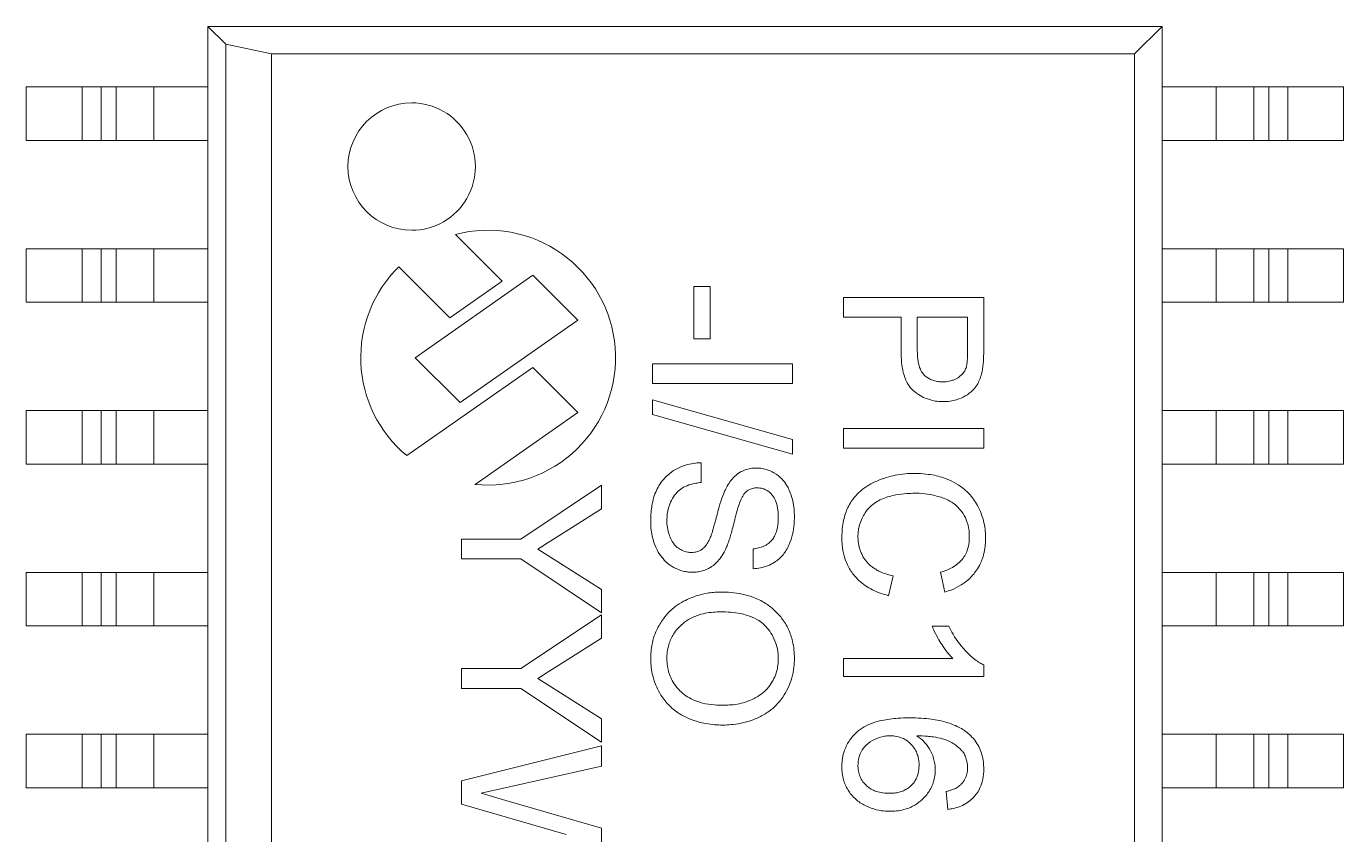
# Model space of a CAD drawing. Header units: millimetres. Extents: x 145 to 1488, y 403 to 626.
# Drawn here: x 958.25 to 968.59, y 508.95 to 515.29 of the extents above; entities that cross this region are included whole.
import ezdxf

# ---------------------------------------------------------------- set-up
doc = ezdxf.new("R2010")
doc.units = ezdxf.units.MM
doc.layers.add('TANGENT EDGES', color=7, linetype='Continuous', lineweight=0)
doc.layers.add('VISIBLE', color=7, linetype='Continuous', lineweight=0)

msp = doc.modelspace()

# ---------------------------------------------------------------- linework, layer by layer
at = {"layer": 'TANGENT EDGES'}
for p, q in [((958.684, 514.395), (958.684, 514.815)), ((958.832, 514.815), (958.832, 514.395)), ((958.949, 514.815), (958.949, 514.395)), ((959.246, 514.815), (959.246, 514.395)), ((967.584, 514.815), (967.584, 514.395)), ((967.881, 514.815), (967.881, 514.395)), ((967.998, 514.395), (967.998, 514.815)), ((968.147, 514.815), (968.147, 514.395)), ((958.684, 513.125), (958.684, 513.545)), ((958.832, 513.545), (958.832, 513.125)), ((958.949, 513.545), (958.949, 513.125)), ((959.246, 513.545), (959.246, 513.125)), ((967.584, 513.545), (967.584, 513.125)), ((967.881, 513.545), (967.881, 513.125)), ((967.998, 513.125), (967.998, 513.545)), ((968.147, 513.545), (968.147, 513.125)), ((958.684, 511.855), (958.684, 512.275)), ((958.832, 512.275), (958.832, 511.855)), ((958.949, 512.275), (958.949, 511.855)), ((959.246, 512.275), (959.246, 511.855)), ((967.584, 512.275), (967.584, 511.855)), ((967.881, 512.275), (967.881, 511.855)), ((967.998, 511.855), (967.998, 512.275)), ((968.147, 512.275), (968.147, 511.855)), ((958.684, 510.585), (958.684, 511.005)), ((958.832, 511.005), (958.832, 510.585)), ((958.949, 511.005), (958.949, 510.585)), ((959.246, 511.005), (959.246, 510.585)), ((967.584, 511.005), (967.584, 510.585)), ((967.881, 511.005), (967.881, 510.585)), ((967.998, 510.585), (967.998, 511.005)), ((968.147, 511.005), (968.147, 510.585)), ((958.684, 509.315), (958.684, 509.735)), ((958.832, 509.735), (958.832, 509.315)), ((958.949, 509.735), (958.949, 509.315)), ((959.246, 509.735), (959.246, 509.315)), ((967.584, 509.735), (967.584, 509.315)), ((967.881, 509.735), (967.881, 509.315)), ((967.998, 509.315), (967.998, 509.735)), ((968.147, 509.735), (968.147, 509.315))]:
    msp.add_line(p, q, dxfattribs=at)
at = {"layer": 'VISIBLE'}
for p, q in [((959.67, 515.29), (959.67, 503.76)), ((959.811, 515.15), (959.67, 515.29)), ((959.67, 515.29), (967.16, 515.29)), ((967.16, 515.29), (966.943, 515.074)), ((967.16, 503.76), (967.16, 515.29)), ((960.17, 515.074), (959.811, 515.15)), ((959.811, 515.15), (959.811, 503.901)), ((966.943, 515.074), (960.17, 515.074)), ((960.17, 515.074), (960.17, 503.977)), ((966.943, 503.977), (966.943, 515.074)), ((958.245, 514.815), (958.245, 514.395)), ((958.684, 514.815), (958.245, 514.815)), ((958.684, 514.815), (958.832, 514.815)), ((958.949, 514.815), (958.832, 514.815)), ((959.246, 514.815), (958.949, 514.815)), ((959.67, 514.815), (959.246, 514.815)), ((967.584, 514.815), (967.16, 514.815)), ((967.881, 514.815), (967.584, 514.815)), ((967.998, 514.815), (967.881, 514.815)), ((967.998, 514.815), (968.147, 514.815)), ((968.585, 514.815), (968.147, 514.815)), ((968.585, 514.815), (968.585, 514.395)), ((958.245, 514.395), (958.684, 514.395)), ((958.832, 514.395), (958.684, 514.395)), ((958.832, 514.395), (958.949, 514.395)), ((958.949, 514.395), (959.246, 514.395)), ((959.246, 514.395), (959.67, 514.395)), ((967.16, 514.395), (967.584, 514.395)), ((967.584, 514.395), (967.881, 514.395)), ((967.881, 514.395), (967.998, 514.395)), ((968.147, 514.395), (967.998, 514.395)), ((968.147, 514.395), (968.585, 514.395)), ((961.614, 513.657), (961.98, 513.291)), ((958.245, 513.545), (958.245, 513.125)), ((958.684, 513.545), (958.245, 513.545)), ((958.684, 513.545), (958.832, 513.545)), ((958.949, 513.545), (958.832, 513.545)), ((959.246, 513.545), (958.949, 513.545)), ((959.67, 513.545), (959.246, 513.545)), ((967.584, 513.545), (967.16, 513.545)), ((967.881, 513.545), (967.584, 513.545)), ((967.998, 513.545), (967.881, 513.545)), ((967.998, 513.545), (968.147, 513.545)), ((968.585, 513.545), (968.147, 513.545)), ((968.585, 513.545), (968.585, 513.125)), ((961.57, 513.004), (961.17, 513.404)), ((961.296, 512.69), (962.22, 513.338)), ((961.98, 513.291), (961.57, 513.004)), ((962.22, 513.338), (962.574, 512.984)), ((963.612, 513.248), (963.485, 513.248)), ((963.485, 513.248), (963.485, 512.839)), ((963.612, 513.248), (963.612, 512.839)), ((958.245, 513.125), (958.684, 513.125)), ((958.832, 513.125), (958.684, 513.125)), ((958.832, 513.125), (958.949, 513.125)), ((958.949, 513.125), (959.246, 513.125)), ((959.246, 513.125), (959.67, 513.125)), ((964.66, 513.163), (964.66, 513.008)), ((965.76, 513.163), (964.66, 513.163)), ((965.76, 512.759), (965.76, 513.163)), ((967.16, 513.125), (967.584, 513.125)), ((967.584, 513.125), (967.881, 513.125)), ((967.881, 513.125), (967.998, 513.125)), ((968.147, 513.125), (967.998, 513.125)), ((968.147, 513.125), (968.585, 513.125)), ((962.574, 512.984), (961.65, 512.337)), ((965.112, 513.008), (964.66, 513.008)), ((965.112, 513.008), (965.112, 512.739)), ((965.238, 512.743), (965.238, 513.008)), ((965.238, 513.008), (965.633, 513.008)), ((965.633, 513.008), (965.633, 512.746)), ((963.485, 512.839), (963.612, 512.839)), ((961.65, 512.337), (961.296, 512.69)), ((961.231, 511.922), (962.22, 512.614)), ((962.22, 512.614), (962.574, 512.261)), ((964.26, 512.642), (963.16, 512.642)), ((963.16, 512.642), (963.16, 512.487)), ((964.26, 512.642), (964.26, 512.487)), ((963.16, 512.487), (964.26, 512.487)), ((963.16, 512.36), (963.16, 512.243)), ((964.26, 512.049), (963.16, 512.36)), ((958.684, 512.275), (958.245, 512.275)), ((958.245, 512.275), (958.245, 511.855)), ((958.684, 512.275), (958.832, 512.275)), ((958.949, 512.275), (958.832, 512.275)), ((959.246, 512.275), (958.949, 512.275)), ((959.67, 512.275), (959.246, 512.275)), ((962.574, 512.261), (961.767, 511.696)), ((967.584, 512.275), (967.16, 512.275)), ((967.881, 512.275), (967.584, 512.275)), ((967.998, 512.275), (967.881, 512.275)), ((967.998, 512.275), (968.147, 512.275)), ((968.585, 512.275), (968.147, 512.275)), ((968.585, 512.275), (968.585, 511.855)), ((963.16, 512.243), (964.26, 511.933)), ((964.26, 512.049), (964.26, 511.933)), ((964.66, 512.134), (964.66, 511.979)), ((965.76, 512.134), (964.66, 512.134)), ((965.76, 512.134), (965.76, 511.979)), ((964.66, 511.979), (965.76, 511.979)), ((958.245, 511.855), (958.684, 511.855)), ((958.832, 511.855), (958.684, 511.855)), ((958.832, 511.855), (958.949, 511.855)), ((958.949, 511.855), (959.246, 511.855)), ((959.246, 511.855), (959.67, 511.855)), ((963.541, 511.711), (963.541, 511.866)), ((967.16, 511.855), (967.584, 511.855)), ((967.584, 511.855), (967.881, 511.855)), ((967.881, 511.855), (967.998, 511.855)), ((968.147, 511.855), (967.998, 511.855)), ((968.147, 511.855), (968.585, 511.855)), ((962.76, 511.689), (962.126, 511.266)), ((962.76, 511.505), (962.76, 511.689)), ((962.424, 511.292), (962.76, 511.505)), ((961.66, 511.266), (961.66, 511.111)), ((962.126, 511.266), (961.66, 511.266)), ((962.126, 511.111), (961.66, 511.111)), ((962.126, 511.111), (962.76, 510.688)), ((962.437, 511.076), (962.26, 511.188)), ((963.95, 511.189), (963.95, 511.034)), ((958.245, 511.005), (958.245, 510.585)), ((958.684, 511.005), (958.245, 511.005)), ((958.684, 511.005), (958.832, 511.005)), ((958.949, 511.005), (958.832, 511.005)), ((959.246, 511.005), (958.949, 511.005)), ((959.67, 511.005), (959.246, 511.005)), ((962.76, 510.871), (962.437, 511.076)), ((965.421, 511.006), (965.455, 510.851)), ((965.692, 511.005), (965.692, 511.005)), ((967.584, 511.005), (967.16, 511.005)), ((967.881, 511.005), (967.584, 511.005)), ((967.998, 511.005), (967.881, 511.005)), ((967.998, 511.005), (968.147, 511.005)), ((968.585, 511.005), (968.147, 511.005)), ((968.585, 511.005), (968.585, 510.585)), ((965.012, 510.822), (965.049, 510.978)), ((962.76, 510.688), (962.76, 510.871)), ((962.76, 510.673), (962.126, 510.25)), ((962.76, 510.49), (962.76, 510.673)), ((958.245, 510.585), (958.684, 510.585)), ((958.832, 510.585), (958.684, 510.585)), ((958.832, 510.585), (958.949, 510.585)), ((958.949, 510.585), (959.246, 510.585)), ((959.246, 510.585), (959.67, 510.585)), ((962.424, 510.277), (962.76, 510.49)), ((963.21, 510.585), (963.21, 510.585)), ((963.379, 510.585), (963.379, 510.585)), ((964.044, 510.585), (964.044, 510.585)), ((965.485, 510.583), (965.355, 510.583)), ((967.16, 510.585), (967.584, 510.585)), ((967.584, 510.585), (967.881, 510.585)), ((967.881, 510.585), (967.998, 510.585)), ((968.147, 510.585), (967.998, 510.585)), ((968.147, 510.585), (968.585, 510.585)), ((965.517, 510.329), (964.66, 510.329)), ((964.66, 510.329), (964.66, 510.188)), ((961.66, 510.25), (961.66, 510.095)), ((962.126, 510.25), (961.66, 510.25)), ((964.66, 510.188), (965.76, 510.188)), ((965.76, 510.188), (965.76, 510.279)), ((962.126, 510.095), (961.66, 510.095)), ((962.126, 510.095), (962.76, 509.672)), ((962.437, 510.061), (962.26, 510.173)), ((962.76, 509.856), (962.437, 510.061)), ((962.76, 509.672), (962.76, 509.856)), ((958.245, 509.735), (958.245, 509.315)), ((958.684, 509.735), (958.245, 509.735)), ((958.684, 509.735), (958.832, 509.735)), ((958.949, 509.735), (958.832, 509.735)), ((959.246, 509.735), (958.949, 509.735)), ((959.67, 509.735), (959.246, 509.735)), ((964.747, 509.735), (964.747, 509.735)), ((967.584, 509.735), (967.16, 509.735)), ((967.881, 509.735), (967.584, 509.735)), ((967.998, 509.735), (967.881, 509.735)), ((967.998, 509.735), (968.147, 509.735)), ((968.585, 509.735), (968.147, 509.735)), ((968.585, 509.735), (968.585, 509.315)), ((962.76, 509.645), (961.66, 509.368)), ((962.76, 509.485), (962.76, 509.645)), ((962.037, 509.322), (962.76, 509.485)), ((961.66, 509.185), (961.66, 509.368)), ((958.245, 509.315), (958.684, 509.315)), ((958.832, 509.315), (958.684, 509.315)), ((958.832, 509.315), (958.949, 509.315)), ((958.949, 509.315), (959.246, 509.315)), ((959.246, 509.315), (959.67, 509.315)), ((961.814, 509.272), (962.037, 509.322)), ((962.01, 509.215), (961.814, 509.272)), ((964.684, 509.315), (964.684, 509.315)), ((965.348, 509.315), (965.348, 509.315)), ((965.464, 509.285), (965.478, 509.144)), ((965.731, 509.315), (965.731, 509.315)), ((967.16, 509.315), (967.584, 509.315)), ((967.584, 509.315), (967.881, 509.315)), ((967.881, 509.315), (967.998, 509.315)), ((968.147, 509.315), (967.998, 509.315)), ((968.147, 509.315), (968.585, 509.315)), ((961.66, 509.185), (962.483, 508.947)), ((962.76, 508.998), (962.01, 509.215)), ((962.76, 508.811), (962.76, 508.998))]:
    msp.add_line(p, q, dxfattribs=at)
for centre, radius, start, end in [((961.27, 514.19), 0.5, 90, 270), ((961.27, 514.19), 0.5, 269.9999, 90.0001), ((961.87, 512.69), 1, 4.4509, 104.8407), ((961.87, 512.69), 1, 134.427, 230.2482), ((961.87, 512.69), 1, 264.0605, 4.4508), ((930.196, 561.848), 59.955, 302.33057, 302.51593), ((930.196, 560.833), 59.955, 302.33057, 302.51593)]:
    msp.add_arc(centre, radius, start, end, dxfattribs=at)
for points, knots in [([(965.112, 512.739), (965.112, 512.711), (965.113, 512.683), (965.118, 512.628), (965.122, 512.601), (965.136, 512.547), (965.145, 512.519), (965.169, 512.476), (965.18, 512.46), (965.208, 512.43), (965.227, 512.414), (965.265, 512.389), (965.283, 512.38), (965.324, 512.363), (965.345, 512.357), (965.384, 512.349), (965.4, 512.347), (965.425, 512.346), (965.435, 512.346), (965.444, 512.345)], [0, 0, 0, 0, 0.144, 0.144, 0.288, 0.288, 0.432, 0.432, 0.532, 0.532, 0.652, 0.652, 0.752, 0.752, 0.872, 0.872, 0.952, 0.952, 1, 1, 1, 1]), ([(965.44, 512.501), (965.428, 512.501), (965.416, 512.501), (965.393, 512.504), (965.38, 512.507), (965.357, 512.513), (965.345, 512.518), (965.316, 512.533), (965.299, 512.547), (965.276, 512.574), (965.269, 512.586), (965.254, 512.618), (965.249, 512.638), (965.241, 512.685), (965.239, 512.708), (965.239, 512.736), (965.239, 512.74), (965.238, 512.743)], [0, 0, 0, 0, 0.1, 0.1, 0.2, 0.2, 0.3, 0.3, 0.4728, 0.4728, 0.5928, 0.5928, 0.7656, 0.7656, 0.97296, 0.97296, 1, 1, 1, 1]), ([(965.633, 512.746), (965.633, 512.741), (965.633, 512.735), (965.633, 512.726), (965.633, 512.722), (965.633, 512.713), (965.633, 512.709), (965.633, 512.701), (965.632, 512.696), (965.632, 512.688), (965.632, 512.684), (965.631, 512.675), (965.631, 512.671), (965.631, 512.662), (965.63, 512.658), (965.629, 512.647), (965.628, 512.639), (965.626, 512.628), (965.625, 512.623), (965.624, 512.619)], [0, 0, 0, 0, 0.12, 0.12, 0.22, 0.22, 0.32, 0.32, 0.42, 0.42, 0.52, 0.52, 0.62, 0.62, 0.72, 0.72, 0.8928, 0.8928, 1, 1, 1, 1]), ([(965.75, 512.596), (965.752, 512.61), (965.754, 512.623), (965.757, 512.65), (965.758, 512.664), (965.759, 512.697), (965.76, 512.716), (965.76, 512.744), (965.76, 512.751), (965.76, 512.759)], [0, 0, 0, 0, 0.248832, 0.248832, 0.497664, 0.497664, 0.855982, 0.855982, 1, 1, 1, 1]), ([(965.624, 512.619), (965.62, 512.608), (965.616, 512.598), (965.601, 512.571), (965.588, 512.556), (965.567, 512.539), (965.56, 512.534), (965.547, 512.526), (965.54, 512.522), (965.526, 512.516), (965.518, 512.513), (965.503, 512.508), (965.496, 512.506), (965.48, 512.503), (965.473, 512.502), (965.46, 512.501), (965.455, 512.501), (965.446, 512.501), (965.443, 512.501), (965.44, 512.501)], [0, 0, 0, 0, 0.144, 0.144, 0.392832, 0.392832, 0.492832, 0.492832, 0.592832, 0.592832, 0.692832, 0.692832, 0.792832, 0.792832, 0.892832, 0.892832, 0.956832, 0.956832, 1, 1, 1, 1]), ([(965.444, 512.345), (965.461, 512.346), (965.479, 512.346), (965.513, 512.351), (965.53, 512.355), (965.571, 512.367), (965.594, 512.377), (965.637, 512.402), (965.658, 512.417), (965.687, 512.448), (965.698, 512.462), (965.715, 512.489), (965.721, 512.502), (965.733, 512.531), (965.739, 512.546), (965.746, 512.574), (965.748, 512.585), (965.75, 512.596)], [0, 0, 0, 0, 0.12, 0.12, 0.24, 0.24, 0.4128, 0.4128, 0.5856, 0.5856, 0.7056, 0.7056, 0.8056, 0.8056, 0.9208, 0.9208, 1, 1, 1, 1]), ([(963.541, 511.866), (963.526, 511.865), (963.512, 511.865), (963.476, 511.86), (963.456, 511.857), (963.413, 511.845), (963.392, 511.838), (963.35, 511.818), (963.331, 511.807), (963.289, 511.778), (963.269, 511.76), (963.235, 511.723), (963.222, 511.704), (963.201, 511.669), (963.193, 511.653), (963.177, 511.615), (963.17, 511.595), (963.161, 511.559), (963.158, 511.545), (963.153, 511.513), (963.151, 511.496), (963.147, 511.457), (963.146, 511.436), (963.146, 511.412), (963.146, 511.409), (963.146, 511.405)], [0, 0, 0, 0, 0.064, 0.064, 0.15616, 0.15616, 0.25616, 0.25616, 0.35616, 0.35616, 0.47616, 0.47616, 0.57616, 0.57616, 0.65616, 0.65616, 0.75216, 0.75216, 0.81616, 0.81616, 0.89296, 0.89296, 0.98512, 0.98512, 1, 1, 1, 1]), ([(963.973, 511.824), (963.958, 511.823), (963.944, 511.823), (963.915, 511.818), (963.901, 511.814), (963.873, 511.804), (963.86, 511.798), (963.816, 511.771), (963.789, 511.746), (963.758, 511.702), (963.749, 511.687), (963.739, 511.668), (963.737, 511.665), (963.735, 511.661)], [0, 0, 0, 0, 0.144, 0.144, 0.288, 0.288, 0.432, 0.432, 0.790318, 0.790318, 0.963118, 0.963118, 1, 1, 1, 1]), ([(964.274, 511.442), (964.274, 511.464), (964.273, 511.485), (964.268, 511.538), (964.261, 511.569), (964.247, 511.617), (964.241, 511.634), (964.227, 511.664), (964.221, 511.677), (964.202, 511.707), (964.189, 511.724), (964.157, 511.757), (964.136, 511.774), (964.094, 511.797), (964.074, 511.806), (964.039, 511.816), (964.025, 511.82), (963.998, 511.823), (963.985, 511.823), (963.973, 511.824)], [0, 0, 0, 0, 0.12, 0.12, 0.2928, 0.2928, 0.3928, 0.3928, 0.4728, 0.4728, 0.588, 0.588, 0.732, 0.732, 0.852, 0.852, 0.932, 0.932, 1, 1, 1, 1]), ([(965.218, 511.781), (965.2, 511.781), (965.181, 511.781), (965.136, 511.778), (965.11, 511.774), (965.06, 511.766), (965.038, 511.761), (964.989, 511.748), (964.962, 511.739), (964.915, 511.72), (964.894, 511.71), (964.854, 511.688), (964.835, 511.676), (964.8, 511.65), (964.784, 511.636), (964.751, 511.602), (964.735, 511.582), (964.701, 511.532), (964.686, 511.5), (964.669, 511.45), (964.664, 511.432), (964.656, 511.392), (964.652, 511.37), (964.648, 511.327), (964.647, 511.305), (964.646, 511.28), (964.646, 511.276), (964.646, 511.271)], [0, 0, 0, 0, 0.064, 0.064, 0.15616, 0.15616, 0.23616, 0.23616, 0.33216, 0.33216, 0.41216, 0.41216, 0.48896, 0.48896, 0.562688, 0.562688, 0.651162, 0.651162, 0.771162, 0.771162, 0.835162, 0.835162, 0.911962, 0.911962, 0.98569, 0.98569, 1, 1, 1, 1]), ([(965.774, 511.275), (965.774, 511.293), (965.774, 511.311), (965.77, 511.35), (965.767, 511.372), (965.756, 511.419), (965.749, 511.444), (965.732, 511.489), (965.722, 511.51), (965.693, 511.564), (965.67, 511.596), (965.627, 511.641), (965.61, 511.656), (965.571, 511.686), (965.548, 511.7), (965.499, 511.726), (965.473, 511.737), (965.407, 511.76), (965.368, 511.769), (965.299, 511.778), (965.271, 511.78), (965.235, 511.781), (965.227, 511.781), (965.218, 511.781)], [0, 0, 0, 0, 0.064, 0.064, 0.1408, 0.1408, 0.23296, 0.23296, 0.31296, 0.31296, 0.4512, 0.4512, 0.5312, 0.5312, 0.6272, 0.6272, 0.7272, 0.7272, 0.8712, 0.8712, 0.9712, 0.9712, 1, 1, 1, 1]), ([(963.273, 511.412), (963.274, 511.43), (963.274, 511.448), (963.281, 511.496), (963.289, 511.527), (963.311, 511.575), (963.321, 511.594), (963.345, 511.625), (963.357, 511.639), (963.385, 511.662), (963.4, 511.671), (963.436, 511.688), (963.456, 511.695), (963.492, 511.704), (963.506, 511.706), (963.528, 511.709), (963.534, 511.71), (963.541, 511.711)], [0, 0, 0, 0, 0.12, 0.12, 0.32736, 0.32736, 0.47136, 0.47136, 0.59136, 0.59136, 0.71136, 0.71136, 0.85536, 0.85536, 0.95536, 0.95536, 1, 1, 1, 1]), ([(963.735, 511.661), (963.731, 511.652), (963.726, 511.642), (963.715, 511.615), (963.708, 511.597), (963.693, 511.554), (963.686, 511.527), (963.672, 511.478), (963.666, 511.455), (963.656, 511.417), (963.652, 511.402), (963.644, 511.373), (963.64, 511.36), (963.634, 511.337), (963.631, 511.327), (963.625, 511.309), (963.622, 511.301), (963.618, 511.288), (963.616, 511.283), (963.614, 511.278)], [0, 0, 0, 0, 0.08, 0.08, 0.21824, 0.21824, 0.4256, 0.4256, 0.5984, 0.5984, 0.7184, 0.7184, 0.8184, 0.8184, 0.8984, 0.8984, 0.95984, 0.95984, 1, 1, 1, 1]), ([(963.738, 511.197), (963.743, 511.208), (963.748, 511.219), (963.757, 511.245), (963.762, 511.258), (963.77, 511.287), (963.775, 511.302), (963.784, 511.334), (963.789, 511.352), (963.799, 511.391), (963.804, 511.412), (963.816, 511.46), (963.823, 511.485), (963.836, 511.528), (963.842, 511.545), (963.854, 511.577), (963.861, 511.591), (963.872, 511.611), (963.876, 511.617), (963.883, 511.625), (963.885, 511.627), (963.886, 511.629)], [0, 0, 0, 0, 0.08, 0.08, 0.176, 0.176, 0.276, 0.276, 0.396, 0.396, 0.54, 0.54, 0.7128, 0.7128, 0.8328, 0.8328, 0.9328, 0.9328, 0.984, 0.984, 1, 1, 1, 1]), ([(963.886, 511.629), (963.894, 511.636), (963.902, 511.644), (963.914, 511.651), (963.917, 511.653), (963.932, 511.66), (963.943, 511.664), (963.965, 511.668), (963.974, 511.668), (963.983, 511.669)], [0, 0, 0, 0, 0.298598, 0.298598, 0.398598, 0.398598, 0.742584, 0.742584, 1, 1, 1, 1]), ([(963.983, 511.669), (963.99, 511.668), (963.997, 511.668), (964.012, 511.666), (964.02, 511.664), (964.037, 511.659), (964.046, 511.655), (964.064, 511.645), (964.073, 511.639), (964.089, 511.625), (964.096, 511.617), (964.113, 511.596), (964.12, 511.583), (964.13, 511.559), (964.133, 511.549), (964.139, 511.528), (964.141, 511.517), (964.144, 511.496), (964.145, 511.486), (964.147, 511.464), (964.147, 511.454), (964.147, 511.441), (964.147, 511.438), (964.147, 511.436)], [0, 0, 0, 0, 0.064, 0.064, 0.1408, 0.1408, 0.23296, 0.23296, 0.33296, 0.33296, 0.43296, 0.43296, 0.57696, 0.57696, 0.67696, 0.67696, 0.77696, 0.77696, 0.87696, 0.87696, 0.97696, 0.97696, 1, 1, 1, 1]), ([(964.773, 511.286), (964.773, 511.3), (964.774, 511.313), (964.777, 511.339), (964.779, 511.352), (964.787, 511.383), (964.792, 511.401), (964.806, 511.434), (964.814, 511.449), (964.83, 511.474), (964.837, 511.485), (964.855, 511.507), (964.866, 511.518), (964.892, 511.541), (964.907, 511.552), (964.938, 511.57), (964.953, 511.577), (965.001, 511.597), (965.035, 511.606), (965.099, 511.618), (965.128, 511.622), (965.177, 511.625), (965.198, 511.626), (965.219, 511.626)], [0, 0, 0, 0, 0.064, 0.064, 0.12544, 0.12544, 0.213914, 0.213914, 0.293914, 0.293914, 0.355354, 0.355354, 0.429082, 0.429082, 0.517555, 0.517555, 0.597555, 0.597555, 0.763443, 0.763443, 0.901683, 0.901683, 1, 1, 1, 1]), ([(965.647, 511.282), (965.647, 511.302), (965.647, 511.314), (965.641, 511.363), (965.635, 511.389), (965.614, 511.441), (965.602, 511.462), (965.576, 511.497), (965.562, 511.513), (965.531, 511.541), (965.514, 511.553), (965.476, 511.575), (965.457, 511.583), (965.406, 511.601), (965.373, 511.609), (965.311, 511.621), (965.284, 511.624), (965.242, 511.626), (965.231, 511.626), (965.219, 511.626)], [0, 0, 0, 0, 0.096, 0.096, 0.24, 0.24, 0.3552, 0.3552, 0.4552, 0.4552, 0.5552, 0.5552, 0.6552, 0.6552, 0.7992, 0.7992, 0.9432, 0.9432, 1, 1, 1, 1]), ([(963.95, 511.034), (963.969, 511.035), (963.989, 511.037), (964.027, 511.045), (964.046, 511.05), (964.082, 511.064), (964.099, 511.073), (964.129, 511.092), (964.142, 511.101), (964.164, 511.122), (964.175, 511.132), (964.194, 511.155), (964.202, 511.167), (964.219, 511.193), (964.227, 511.209), (964.245, 511.25), (964.253, 511.277), (964.266, 511.331), (964.27, 511.357), (964.273, 511.403), (964.274, 511.423), (964.274, 511.442)], [0, 0, 0, 0, 0.1, 0.1, 0.2, 0.2, 0.3, 0.3, 0.38, 0.38, 0.4568, 0.4568, 0.530528, 0.530528, 0.619002, 0.619002, 0.763002, 0.763002, 0.901242, 0.901242, 1, 1, 1, 1]), ([(964.147, 511.436), (964.147, 511.431), (964.147, 511.426), (964.147, 511.415), (964.147, 511.41), (964.146, 511.397), (964.145, 511.39), (964.144, 511.375), (964.142, 511.366), (964.139, 511.348), (964.136, 511.338), (964.13, 511.315), (964.124, 511.302), (964.112, 511.279), (964.106, 511.269), (964.091, 511.251), (964.082, 511.242), (964.064, 511.227), (964.054, 511.221), (964.031, 511.209), (964.017, 511.204), (963.99, 511.195), (963.976, 511.193), (963.958, 511.19), (963.954, 511.19), (963.95, 511.189)], [0, 0, 0, 0, 0.04096, 0.04096, 0.090112, 0.090112, 0.1490944, 0.1490944, 0.2198733, 0.2198733, 0.3048079, 0.3048079, 0.4248079, 0.4248079, 0.5248079, 0.5248079, 0.6248079, 0.6248079, 0.7248079, 0.7248079, 0.8448079, 0.8448079, 0.9648079, 0.9648079, 1, 1, 1, 1]), ([(963.146, 511.405), (963.147, 511.382), (963.147, 511.359), (963.155, 511.297), (963.164, 511.258), (963.189, 511.195), (963.201, 511.17), (963.227, 511.131), (963.239, 511.116), (963.263, 511.091), (963.274, 511.08), (963.304, 511.057), (963.323, 511.046), (963.363, 511.026), (963.385, 511.018), (963.42, 511.01), (963.432, 511.008), (963.453, 511.007), (963.463, 511.006), (963.472, 511.006)], [0, 0, 0, 0, 0.12, 0.12, 0.32736, 0.32736, 0.47136, 0.47136, 0.57136, 0.57136, 0.65136, 0.65136, 0.76656, 0.76656, 0.88656, 0.88656, 0.95056, 0.95056, 1, 1, 1, 1]), ([(963.465, 511.161), (963.456, 511.161), (963.446, 511.162), (963.421, 511.166), (963.405, 511.171), (963.378, 511.185), (963.366, 511.192), (963.339, 511.214), (963.326, 511.23), (963.306, 511.261), (963.299, 511.277), (963.289, 511.304), (963.285, 511.315), (963.278, 511.346), (963.275, 511.366), (963.273, 511.395), (963.273, 511.404), (963.273, 511.412)], [0, 0, 0, 0, 0.08, 0.08, 0.21824, 0.21824, 0.33824, 0.33824, 0.51104, 0.51104, 0.65504, 0.65504, 0.75504, 0.75504, 0.92784, 0.92784, 1, 1, 1, 1]), ([(963.614, 511.278), (963.608, 511.265), (963.602, 511.252), (963.588, 511.228), (963.58, 511.216), (963.563, 511.197), (963.554, 511.19), (963.538, 511.179), (963.53, 511.175), (963.512, 511.167), (963.501, 511.164), (963.481, 511.162), (963.473, 511.161), (963.465, 511.161)], [0, 0, 0, 0, 0.20736, 0.20736, 0.41472, 0.41472, 0.58752, 0.58752, 0.70752, 0.70752, 0.88032, 0.88032, 1, 1, 1, 1]), ([(964.646, 511.271), (964.647, 511.255), (964.647, 511.238), (964.651, 511.192), (964.656, 511.163), (964.67, 511.111), (964.679, 511.087), (964.703, 511.037), (964.719, 511.011), (964.751, 510.971), (964.765, 510.956), (964.812, 510.912), (964.849, 510.887), (964.907, 510.858), (964.926, 510.85), (964.962, 510.837), (964.978, 510.832), (965, 510.826), (965.006, 510.824), (965.012, 510.822)], [0, 0, 0, 0, 0.08, 0.08, 0.21824, 0.21824, 0.33824, 0.33824, 0.48224, 0.48224, 0.58224, 0.58224, 0.7896, 0.7896, 0.8896, 0.8896, 0.9696, 0.9696, 1, 1, 1, 1]), ([(965.049, 510.978), (965.034, 510.981), (965.019, 510.984), (964.987, 510.994), (964.97, 511), (964.943, 511.012), (964.932, 511.017), (964.909, 511.031), (964.897, 511.039), (964.864, 511.063), (964.846, 511.082), (964.819, 511.118), (964.81, 511.133), (964.796, 511.163), (964.79, 511.177), (964.781, 511.209), (964.777, 511.227), (964.774, 511.258), (964.773, 511.272), (964.773, 511.286)], [0, 0, 0, 0, 0.1, 0.1, 0.22, 0.22, 0.3, 0.3, 0.396, 0.396, 0.5688, 0.5688, 0.6888, 0.6888, 0.7888, 0.7888, 0.9088, 0.9088, 1, 1, 1, 1]), ([(965.647, 511.282), (965.647, 511.269), (965.647, 511.256), (965.643, 511.221), (965.638, 511.199), (965.626, 511.163), (965.619, 511.149), (965.603, 511.123), (965.594, 511.11), (965.573, 511.087), (965.561, 511.077), (965.534, 511.056), (965.518, 511.046), (965.488, 511.031), (965.474, 511.024), (965.447, 511.014), (965.434, 511.01), (965.421, 511.006)], [0, 0, 0, 0, 0.1, 0.1, 0.2728, 0.2728, 0.3928, 0.3928, 0.5128, 0.5128, 0.6328, 0.6328, 0.7768, 0.7768, 0.8968, 0.8968, 1, 1, 1, 1]), ([(965.455, 510.851), (965.473, 510.856), (965.491, 510.862), (965.535, 510.879), (965.559, 510.892), (965.602, 510.918), (965.621, 510.932), (965.663, 510.969), (965.685, 510.994), (965.714, 511.038), (965.724, 511.055), (965.739, 511.086), (965.745, 511.1), (965.757, 511.135), (965.762, 511.157), (965.769, 511.197), (965.772, 511.216), (965.774, 511.248), (965.774, 511.262), (965.774, 511.275)], [0, 0, 0, 0, 0.1, 0.1, 0.244, 0.244, 0.364, 0.364, 0.5368, 0.5368, 0.6368, 0.6368, 0.7168, 0.7168, 0.832, 0.832, 0.932, 0.932, 1, 1, 1, 1]), ([(963.738, 511.197), (963.73, 511.178), (963.725, 511.168), (963.704, 511.132), (963.694, 511.119), (963.672, 511.091), (963.66, 511.079), (963.639, 511.06), (963.627, 511.052), (963.604, 511.038), (963.594, 511.032), (963.567, 511.021), (963.555, 511.017), (963.528, 511.011), (963.515, 511.008), (963.493, 511.006), (963.484, 511.006), (963.472, 511.006)], [0, 0, 0, 0, 0.165888, 0.165888, 0.338688, 0.338688, 0.482688, 0.482688, 0.602688, 0.602688, 0.702688, 0.702688, 0.802688, 0.802688, 0.902688, 0.902688, 1, 1, 1, 1]), ([(963.696, 510.851), (963.681, 510.85), (963.667, 510.85), (963.635, 510.848), (963.618, 510.846), (963.576, 510.84), (963.551, 510.834), (963.505, 510.821), (963.484, 510.814), (963.443, 510.798), (963.423, 510.788), (963.381, 510.766), (963.359, 510.752), (963.324, 510.725), (963.31, 510.713), (963.278, 510.682), (963.261, 510.662), (963.226, 510.614), (963.208, 510.585), (963.184, 510.534), (963.176, 510.513), (963.161, 510.465), (963.156, 510.438), (963.149, 510.394), (963.148, 510.376), (963.146, 510.348), (963.146, 510.338), (963.146, 510.329)], [0, 0, 0, 0, 0.0512, 0.0512, 0.11264, 0.11264, 0.201114, 0.201114, 0.281114, 0.281114, 0.357914, 0.357914, 0.450074, 0.450074, 0.514074, 0.514074, 0.606234, 0.606234, 0.726234, 0.726234, 0.806234, 0.806234, 0.902234, 0.902234, 0.966234, 0.966234, 1, 1, 1, 1]), ([(964.274, 510.328), (964.274, 510.352), (964.273, 510.375), (964.268, 510.421), (964.264, 510.443), (964.252, 510.496), (964.241, 510.527), (964.213, 510.589), (964.195, 510.619), (964.155, 510.67), (964.135, 510.692), (964.092, 510.731), (964.068, 510.749), (964.014, 510.783), (963.982, 510.798), (963.921, 510.82), (963.893, 510.828), (963.835, 510.84), (963.806, 510.845), (963.75, 510.85), (963.723, 510.85), (963.696, 510.851)], [0, 0, 0, 0, 0.08, 0.08, 0.1568, 0.1568, 0.267392, 0.267392, 0.387392, 0.387392, 0.487392, 0.487392, 0.587392, 0.587392, 0.707392, 0.707392, 0.807392, 0.807392, 0.907392, 0.907392, 1, 1, 1, 1]), ([(963.273, 510.329), (963.273, 510.346), (963.274, 510.363), (963.279, 510.399), (963.283, 510.419), (963.297, 510.467), (963.31, 510.495), (963.345, 510.551), (963.37, 510.578), (963.416, 510.618), (963.437, 510.632), (963.486, 510.658), (963.514, 510.669), (963.563, 510.682), (963.584, 510.686), (963.625, 510.692), (963.646, 510.694), (963.676, 510.695), (963.685, 510.695), (963.694, 510.695)], [0, 0, 0, 0, 0.08, 0.08, 0.176, 0.176, 0.32, 0.32, 0.4928, 0.4928, 0.6128, 0.6128, 0.7568, 0.7568, 0.8568, 0.8568, 0.9568, 0.9568, 1, 1, 1, 1]), ([(963.694, 510.695), (963.72, 510.695), (963.747, 510.695), (963.8, 510.69), (963.826, 510.687), (963.883, 510.675), (963.914, 510.666), (963.968, 510.643), (963.991, 510.631), (964.03, 510.601), (964.045, 510.585), (964.074, 510.552), (964.087, 510.534), (964.112, 510.492), (964.122, 510.467), (964.136, 510.425), (964.14, 510.408), (964.145, 510.377), (964.146, 510.364), (964.147, 510.343), (964.147, 510.335), (964.147, 510.327)], [0, 0, 0, 0, 0.12, 0.12, 0.24, 0.24, 0.384, 0.384, 0.504, 0.504, 0.604, 0.604, 0.704, 0.704, 0.824, 0.824, 0.904, 0.904, 0.96544, 0.96544, 1, 1, 1, 1]), ([(965.355, 510.583), (965.361, 510.569), (965.366, 510.556), (965.383, 510.52), (965.396, 510.498), (965.419, 510.458), (965.43, 510.44), (965.456, 510.402), (965.47, 510.382), (965.496, 510.351), (965.507, 510.34), (965.517, 510.329)], [0, 0, 0, 0, 0.144, 0.144, 0.392832, 0.392832, 0.600192, 0.600192, 0.849024, 0.849024, 1, 1, 1, 1]), ([(965.485, 510.583), (965.496, 510.561), (965.507, 510.54), (965.55, 510.467), (965.588, 510.419), (965.649, 510.357), (965.669, 510.339), (965.704, 510.312), (965.716, 510.303), (965.74, 510.289), (965.75, 510.284), (965.76, 510.279)], [0, 0, 0, 0, 0.1728, 0.1728, 0.602782, 0.602782, 0.801847, 0.801847, 0.917047, 0.917047, 1, 1, 1, 1]), ([(963.146, 510.329), (963.147, 510.31), (963.147, 510.292), (963.151, 510.252), (963.154, 510.23), (963.163, 510.188), (963.17, 510.167), (963.183, 510.128), (963.191, 510.109), (963.21, 510.069), (963.222, 510.047), (963.255, 509.999), (963.278, 509.972), (963.329, 509.926), (963.357, 509.905), (963.411, 509.873), (963.437, 509.861), (963.491, 509.84), (963.518, 509.832), (963.569, 509.82), (963.591, 509.816), (963.636, 509.81), (963.658, 509.808), (963.69, 509.807), (963.699, 509.807), (963.708, 509.807)], [0, 0, 0, 0, 0.064, 0.064, 0.1408, 0.1408, 0.214528, 0.214528, 0.285307, 0.285307, 0.370242, 0.370242, 0.490242, 0.490242, 0.610242, 0.610242, 0.710242, 0.710242, 0.810242, 0.810242, 0.890242, 0.890242, 0.967042, 0.967042, 1, 1, 1, 1]), ([(963.71, 509.962), (963.688, 509.962), (963.667, 509.963), (963.615, 509.967), (963.584, 509.972), (963.533, 509.985), (963.513, 509.991), (963.473, 510.008), (963.454, 510.017), (963.418, 510.04), (963.4, 510.053), (963.372, 510.079), (963.36, 510.092), (963.336, 510.121), (963.325, 510.138), (963.307, 510.171), (963.299, 510.187), (963.284, 510.23), (963.278, 510.258), (963.274, 510.301), (963.273, 510.315), (963.273, 510.329)], [0, 0, 0, 0, 0.1, 0.1, 0.244, 0.244, 0.344, 0.344, 0.444, 0.444, 0.544, 0.544, 0.624, 0.624, 0.72, 0.72, 0.8, 0.8, 0.93271, 0.93271, 1, 1, 1, 1]), ([(964.274, 510.328), (964.274, 510.305), (964.273, 510.284), (964.267, 510.233), (964.262, 510.205), (964.247, 510.151), (964.237, 510.124), (964.213, 510.073), (964.198, 510.048), (964.163, 509.998), (964.14, 509.971), (964.097, 509.931), (964.072, 509.912), (964.021, 509.88), (963.993, 509.866), (963.937, 509.843), (963.904, 509.833), (963.85, 509.819), (963.821, 509.815), (963.773, 509.809), (963.753, 509.808), (963.723, 509.807), (963.716, 509.807), (963.708, 509.807)], [0, 0, 0, 0, 0.08, 0.08, 0.176, 0.176, 0.276, 0.276, 0.376, 0.376, 0.496, 0.496, 0.596, 0.596, 0.696, 0.696, 0.796, 0.796, 0.896, 0.896, 0.976, 0.976, 1, 1, 1, 1]), ([(964.147, 510.327), (964.147, 510.31), (964.146, 510.293), (964.142, 510.26), (964.139, 510.244), (964.129, 510.209), (964.122, 510.19), (964.104, 510.153), (964.093, 510.135), (964.068, 510.1), (964.054, 510.084), (964.022, 510.055), (964.005, 510.043), (963.961, 510.015), (963.933, 510.002), (963.883, 509.985), (963.862, 509.979), (963.821, 509.97), (963.799, 509.967), (963.761, 509.964), (963.744, 509.963), (963.721, 509.962), (963.715, 509.962), (963.71, 509.962)], [0, 0, 0, 0, 0.08, 0.08, 0.1568, 0.1568, 0.24896, 0.24896, 0.34896, 0.34896, 0.44896, 0.44896, 0.54896, 0.54896, 0.69296, 0.69296, 0.79296, 0.79296, 0.89296, 0.89296, 0.97296, 0.97296, 1, 1, 1, 1]), ([(965.175, 509.863), (965.146, 509.863), (965.116, 509.862), (965.044, 509.857), (965.001, 509.852), (964.935, 509.838), (964.911, 509.831), (964.864, 509.814), (964.842, 509.804), (964.799, 509.78), (964.779, 509.765), (964.739, 509.728), (964.719, 509.705), (964.687, 509.656), (964.674, 509.628), (964.657, 509.577), (964.652, 509.552), (964.647, 509.511), (964.647, 509.494), (964.646, 509.478)], [0, 0, 0, 0, 0.12, 0.12, 0.2928, 0.2928, 0.3928, 0.3928, 0.4928, 0.4928, 0.5928, 0.5928, 0.7128, 0.7128, 0.8328, 0.8328, 0.9328, 0.9328, 1, 1, 1, 1]), ([(965.175, 509.863), (965.213, 509.863), (965.235, 509.862), (965.296, 509.859), (965.324, 509.856), (965.368, 509.85), (965.39, 509.846), (965.432, 509.838), (965.457, 509.832), (965.495, 509.82), (965.513, 509.813), (965.542, 509.801), (965.559, 509.793), (965.588, 509.777), (965.604, 509.767), (965.621, 509.755), (965.627, 509.75), (965.635, 509.744)], [0, 0, 0, 0, 0.20736, 0.20736, 0.38016, 0.38016, 0.50016, 0.50016, 0.64416, 0.64416, 0.74416, 0.74416, 0.84416, 0.84416, 0.94416, 0.94416, 1, 1, 1, 1]), ([(964.773, 509.489), (964.774, 509.504), (964.774, 509.519), (964.781, 509.556), (964.788, 509.577), (964.809, 509.617), (964.822, 509.635), (964.857, 509.668), (964.88, 509.683), (964.928, 509.706), (964.953, 509.714), (964.992, 509.721), (965.005, 509.722), (965.02, 509.722), (965.023, 509.722), (965.025, 509.722)], [0, 0, 0, 0, 0.12, 0.12, 0.2928, 0.2928, 0.4656, 0.4656, 0.67296, 0.67296, 0.88032, 0.88032, 0.98032, 0.98032, 1, 1, 1, 1]), ([(965.025, 509.722), (965.037, 509.722), (965.049, 509.722), (965.082, 509.717), (965.102, 509.713), (965.132, 509.699), (965.143, 509.694), (965.165, 509.679), (965.176, 509.67), (965.208, 509.638), (965.225, 509.613), (965.24, 509.574), (965.244, 509.563), (965.25, 509.537), (965.252, 509.522), (965.252, 509.503), (965.252, 509.499), (965.253, 509.494)], [0, 0, 0, 0, 0.1, 0.1, 0.2728, 0.2728, 0.3728, 0.3728, 0.4928, 0.4928, 0.741632, 0.741632, 0.841632, 0.841632, 0.961632, 0.961632, 1, 1, 1, 1]), ([(965.234, 509.722), (965.262, 509.722), (965.29, 509.721), (965.334, 509.718), (965.35, 509.716), (965.389, 509.71), (965.412, 509.706), (965.45, 509.695), (965.465, 509.69), (965.501, 509.674), (965.522, 509.662), (965.556, 509.637), (965.571, 509.625), (965.59, 509.604), (965.595, 509.598), (965.601, 509.591)], [0, 0, 0, 0, 0.20736, 0.20736, 0.32736, 0.32736, 0.50016, 0.50016, 0.62016, 0.62016, 0.79296, 0.79296, 0.93696, 0.93696, 1, 1, 1, 1]), ([(965.379, 509.455), (965.379, 509.47), (965.379, 509.486), (965.374, 509.516), (965.371, 509.531), (965.362, 509.56), (965.357, 509.574), (965.34, 509.612), (965.326, 509.635), (965.296, 509.672), (965.28, 509.688), (965.254, 509.709), (965.244, 509.716), (965.234, 509.722)], [0, 0, 0, 0, 0.144, 0.144, 0.288, 0.288, 0.432, 0.432, 0.680832, 0.680832, 0.888192, 0.888192, 1, 1, 1, 1]), ([(965.76, 509.462), (965.76, 509.48), (965.759, 509.498), (965.753, 509.555), (965.742, 509.592), (965.719, 509.643), (965.71, 509.659), (965.686, 509.692), (965.672, 509.709), (965.649, 509.731), (965.642, 509.737), (965.635, 509.744)], [0, 0, 0, 0, 0.1728, 0.1728, 0.531118, 0.531118, 0.703918, 0.703918, 0.911278, 0.911278, 1, 1, 1, 1]), ([(965.601, 509.591), (965.607, 509.58), (965.613, 509.569), (965.622, 509.546), (965.625, 509.534), (965.63, 509.511), (965.632, 509.501), (965.633, 509.484), (965.633, 509.477), (965.633, 509.471)], [0, 0, 0, 0, 0.298598, 0.298598, 0.597197, 0.597197, 0.846029, 0.846029, 1, 1, 1, 1]), ([(964.646, 509.478), (964.646, 509.466), (964.647, 509.453), (964.649, 509.424), (964.652, 509.406), (964.66, 509.374), (964.665, 509.36), (964.676, 509.332), (964.682, 509.319), (964.697, 509.293), (964.704, 509.282), (964.723, 509.257), (964.735, 509.244), (964.758, 509.222), (964.77, 509.213), (964.794, 509.195), (964.807, 509.187), (964.838, 509.171), (964.858, 509.162), (964.903, 509.145), (964.93, 509.139), (964.977, 509.132), (964.996, 509.131), (965.017, 509.13), (965.02, 509.13), (965.023, 509.13)], [0, 0, 0, 0, 0.064, 0.064, 0.15616, 0.15616, 0.23616, 0.23616, 0.31296, 0.31296, 0.386688, 0.386688, 0.475162, 0.475162, 0.555162, 0.555162, 0.631962, 0.631962, 0.742554, 0.742554, 0.886554, 0.886554, 0.986554, 0.986554, 1, 1, 1, 1]), ([(965.018, 509.271), (965.006, 509.271), (964.993, 509.272), (964.964, 509.274), (964.946, 509.278), (964.917, 509.286), (964.906, 509.29), (964.883, 509.3), (964.872, 509.306), (964.852, 509.32), (964.843, 509.328), (964.812, 509.358), (964.795, 509.384), (964.78, 509.427), (964.777, 509.442), (964.774, 509.467), (964.773, 509.478), (964.773, 509.489)], [0, 0, 0, 0, 0.1, 0.1, 0.244, 0.244, 0.344, 0.344, 0.444, 0.444, 0.544, 0.544, 0.792832, 0.792832, 0.912832, 0.912832, 1, 1, 1, 1]), ([(965.253, 509.494), (965.252, 509.482), (965.252, 509.47), (965.248, 509.437), (965.243, 509.416), (965.228, 509.38), (965.219, 509.365), (965.199, 509.339), (965.189, 509.329), (965.168, 509.312), (965.157, 509.306), (965.136, 509.294), (965.125, 509.289), (965.101, 509.281), (965.09, 509.278), (965.063, 509.274), (965.049, 509.272), (965.029, 509.271), (965.023, 509.271), (965.018, 509.271)], [0, 0, 0, 0, 0.1, 0.1, 0.2728, 0.2728, 0.4168, 0.4168, 0.5368, 0.5368, 0.6368, 0.6368, 0.7368, 0.7368, 0.8368, 0.8368, 0.9568, 0.9568, 1, 1, 1, 1]), ([(965.023, 509.13), (965.04, 509.131), (965.058, 509.131), (965.113, 509.137), (965.15, 509.146), (965.208, 509.171), (965.23, 509.185), (965.271, 509.216), (965.289, 509.233), (965.315, 509.263), (965.323, 509.274), (965.34, 509.301), (965.349, 509.316), (965.361, 509.345), (965.365, 509.359), (965.373, 509.389), (965.376, 509.405), (965.379, 509.433), (965.379, 509.444), (965.379, 509.455)], [0, 0, 0, 0, 0.1, 0.1, 0.30736, 0.30736, 0.45136, 0.45136, 0.5896, 0.5896, 0.6696, 0.6696, 0.7656, 0.7656, 0.8456, 0.8456, 0.93776, 0.93776, 1, 1, 1, 1]), ([(965.478, 509.144), (965.494, 509.147), (965.509, 509.149), (965.562, 509.161), (965.599, 509.177), (965.647, 509.209), (965.662, 509.221), (965.694, 509.253), (965.71, 509.275), (965.734, 509.319), (965.742, 509.34), (965.755, 509.388), (965.759, 509.415), (965.76, 509.449), (965.76, 509.455), (965.76, 509.462)], [0, 0, 0, 0, 0.1, 0.1, 0.348832, 0.348832, 0.468832, 0.468832, 0.641632, 0.641632, 0.785632, 0.785632, 0.958432, 0.958432, 1, 1, 1, 1]), ([(965.633, 509.471), (965.633, 509.462), (965.633, 509.454), (965.63, 509.43), (965.626, 509.416), (965.616, 509.388), (965.608, 509.374), (965.595, 509.355), (965.589, 509.349), (965.581, 509.34), (965.579, 509.338), (965.577, 509.336)], [0, 0, 0, 0, 0.1728, 0.1728, 0.471398, 0.471398, 0.769997, 0.769997, 0.942797, 0.942797, 1, 1, 1, 1]), ([(965.577, 509.336), (965.569, 509.33), (965.561, 509.323), (965.543, 509.312), (965.534, 509.308), (965.512, 509.299), (965.501, 509.295), (965.481, 509.289), (965.472, 509.287), (965.464, 509.285)], [0, 0, 0, 0, 0.248832, 0.248832, 0.497664, 0.497664, 0.796262, 0.796262, 1, 1, 1, 1])]:
    msp.add_open_spline(points, degree=3, knots=knots, dxfattribs=at)

doc.saveas('drawing.dxf')
